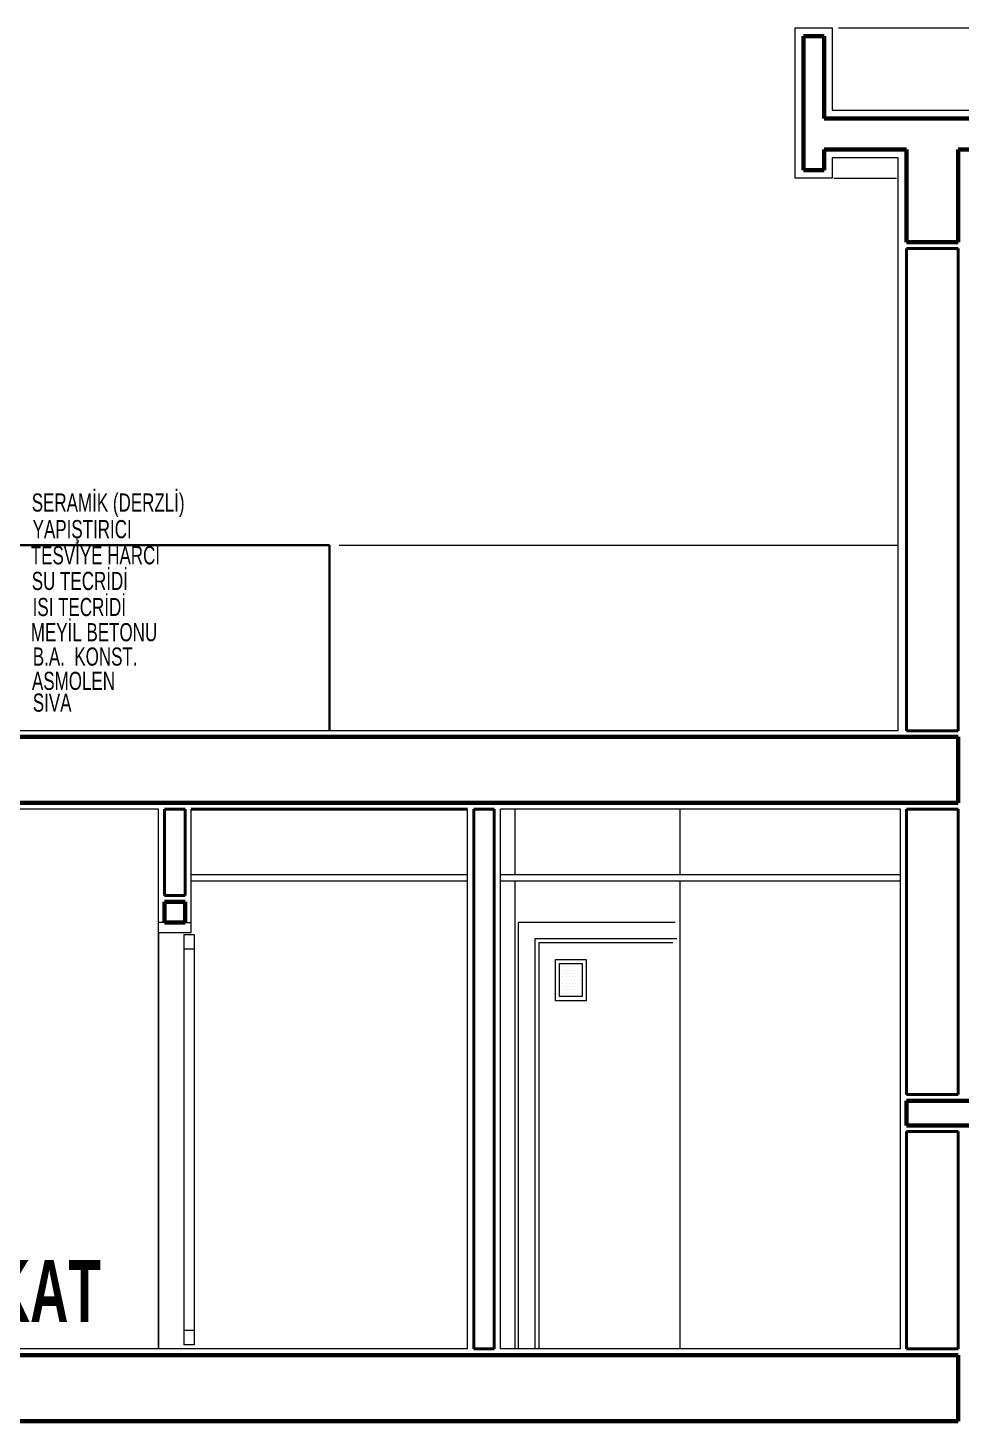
# Model space of a CAD drawing. Header units: millimetres. Extents: x 2016.56 to 2021.8, y 13721.83 to 13722.48.
# Drawn here: x 2018.9513 to 2019.0419, y 13722.3385 to 13722.4737 of the extents above; entities that cross this region are included whole.
import ezdxf

# ---------------------------------------------------------------- set-up
doc = ezdxf.new("R2010")
doc.units = ezdxf.units.MM
doc.layers.get('0').update_dxf_attribs({"lineweight": 20})
for name, color, linetype, lineweight in [('0.3', 150, 'Continuous', 30), ('DUVAR', 4, 'Continuous', 40), ('kolon', 5, 'Continuous', 60), ('PENCERE', 3, 'Continuous', 13), ('SIVA', 7, 'Continuous', 20), ('TEXT', 7, 'Continuous', 20)]:
    doc.layers.add(name, color=color, linetype=linetype, lineweight=lineweight)
doc.styles.add('style1', font='swisscbo.ttf', dxfattribs={"width": 0.75, "height": 11})
doc.styles.add('style3', font='GOTHIC.TTF', dxfattribs={"width": 0.7, "height": 11})

msp = doc.modelspace()

# ---------------------------------------------------------------- linework, layer by layer
for p, q in [((2019.029971023997, 13722.47373762157), (2019.122909729918, 13722.47373762157)), ((2019.029531023998, 13722.45913762157), (2019.035611023997, 13722.45913762157)), ((2018.981500814996, 13722.42353762157), (2019.035771023997, 13722.42353762157)), ((2019.035771023997, 13722.40553762157), (2018.874171023997, 13722.40553762157)), ((2018.963971023997, 13722.39793762157), (2018.889171023998, 13722.39793762157)), ((2019.035971023997, 13722.39793762157), (2018.997171023997, 13722.39793762157)), ((2018.998571023998, 13722.39793762157), (2018.998571023998, 13722.39153762157)), ((2019.014571023997, 13722.39793762157), (2019.014571023997, 13722.39153762157)), ((2018.993971023997, 13722.39153762157), (2018.967171023997, 13722.39153762157)), ((2018.993971023997, 13722.39093762157), (2018.967171023997, 13722.39093762157)), ((2019.035971023997, 13722.39153762157), (2018.997171023997, 13722.39153762157)), ((2019.035971023997, 13722.39093762157), (2018.997171023997, 13722.39093762157)), ((2018.998571023998, 13722.39093762157), (2018.998571023998, 13722.34553762157)), ((2019.014571023997, 13722.39093762157), (2019.014571023997, 13722.34553762157)), ((2018.964571023997, 13722.38693762157), (2018.963971023997, 13722.38693762157)), ((2018.966571023997, 13722.38693762157), (2018.967171023997, 13722.38693762157)), ((2018.998898560177, 13722.38693762157), (2018.998898560177, 13722.34553762157)), ((2019.014134594896, 13722.38693762157), (2018.998898560177, 13722.38693762157)), ((2018.963971023997, 13722.38593762157), (2018.967171023997, 13722.38593762157)), ((2018.963971023997, 13722.38593762157), (2018.963971023997, 13722.34553762157)), ((2018.967453028026, 13722.38573762157), (2018.966453028026, 13722.38573762157)), ((2018.966453028026, 13722.38573762157), (2018.966453028026, 13722.34593762157)), ((2018.967453028026, 13722.38573762157), (2018.967453028026, 13722.34593762157)), ((2019.000498560177, 13722.38533762157), (2019.000498560177, 13722.34553762157)), ((2019.014298560177, 13722.38533762157), (2019.000498560177, 13722.38533762157)), ((2018.967453028026, 13722.38433762157), (2018.966453028026, 13722.38433762157)), ((2019.002907886192, 13722.38230542211), (2019.002907886192, 13722.38230542211)), ((2019.003066636192, 13722.38262292211), (2019.003066636192, 13722.38262292211)), ((2019.003225386192, 13722.38230542211), (2019.003225386192, 13722.38230542211)), ((2019.003384136192, 13722.38262292211), (2019.003384136192, 13722.38262292211)), ((2019.003542886192, 13722.38230542211), (2019.003542886192, 13722.38230542211)), ((2019.003701636192, 13722.38262292211), (2019.003701636192, 13722.38262292211)), ((2019.003860386192, 13722.38230542211), (2019.003860386192, 13722.38230542211)), ((2019.004019136192, 13722.38262292211), (2019.004019136192, 13722.38262292211)), ((2019.004177886192, 13722.38230542211), (2019.004177886192, 13722.38230542211)), ((2019.004336636192, 13722.38262292211), (2019.004336636192, 13722.38262292211)), ((2019.004495386192, 13722.38230542211), (2019.004495386192, 13722.38230542211)), ((2019.004654136192, 13722.38262292211), (2019.004654136192, 13722.38262292211)), ((2019.004812886192, 13722.38230542211), (2019.004812886192, 13722.38230542211)), ((2019.004971636192, 13722.38262292211), (2019.004971636192, 13722.38262292211)), ((2019.002907886192, 13722.38167042211), (2019.002907886192, 13722.38167042211)), ((2019.002907886192, 13722.38103542212), (2019.002907886192, 13722.38103542212)), ((2019.003066636192, 13722.38198792211), (2019.003066636192, 13722.38198792211)), ((2019.003066636192, 13722.38135292212), (2019.003066636192, 13722.38135292212)), ((2019.003225386192, 13722.38167042211), (2019.003225386192, 13722.38167042211)), ((2019.003225386192, 13722.38103542212), (2019.003225386192, 13722.38103542212)), ((2019.003384136192, 13722.38198792211), (2019.003384136192, 13722.38198792211)), ((2019.003384136192, 13722.38135292212), (2019.003384136192, 13722.38135292212)), ((2019.003542886192, 13722.38167042211), (2019.003542886192, 13722.38167042211)), ((2019.003542886192, 13722.38103542212), (2019.003542886192, 13722.38103542212)), ((2019.003701636192, 13722.38198792211), (2019.003701636192, 13722.38198792211)), ((2019.003701636192, 13722.38135292212), (2019.003701636192, 13722.38135292212)), ((2019.003860386192, 13722.38167042211), (2019.003860386192, 13722.38167042211)), ((2019.003860386192, 13722.38103542212), (2019.003860386192, 13722.38103542212)), ((2019.004019136192, 13722.38198792211), (2019.004019136192, 13722.38198792211)), ((2019.004019136192, 13722.38135292212), (2019.004019136192, 13722.38135292212)), ((2019.004177886192, 13722.38167042211), (2019.004177886192, 13722.38167042211)), ((2019.004177886192, 13722.38103542212), (2019.004177886192, 13722.38103542212)), ((2019.004336636192, 13722.38198792211), (2019.004336636192, 13722.38198792211)), ((2019.004336636192, 13722.38135292212), (2019.004336636192, 13722.38135292212)), ((2019.004495386192, 13722.38167042211), (2019.004495386192, 13722.38167042211)), ((2019.004495386192, 13722.38103542212), (2019.004495386192, 13722.38103542212)), ((2019.004654136192, 13722.38198792211), (2019.004654136192, 13722.38198792211)), ((2019.004654136192, 13722.38135292212), (2019.004654136192, 13722.38135292212)), ((2019.004812886192, 13722.38167042211), (2019.004812886192, 13722.38167042211)), ((2019.004812886192, 13722.38103542212), (2019.004812886192, 13722.38103542212)), ((2019.004971636192, 13722.38198792211), (2019.004971636192, 13722.38198792211)), ((2019.004971636192, 13722.38135292212), (2019.004971636192, 13722.38135292212)), ((2019.002907886192, 13722.38040042211), (2019.002907886192, 13722.38040042211)), ((2019.002907886192, 13722.37976542211), (2019.002907886192, 13722.37976542211)), ((2019.003066636192, 13722.38071792211), (2019.003066636192, 13722.38071792211)), ((2019.003066636192, 13722.38008292211), (2019.003066636192, 13722.38008292211)), ((2019.003225386192, 13722.38040042211), (2019.003225386192, 13722.38040042211)), ((2019.003225386192, 13722.37976542211), (2019.003225386192, 13722.37976542211)), ((2019.003384136192, 13722.38071792211), (2019.003384136192, 13722.38071792211)), ((2019.003384136192, 13722.38008292211), (2019.003384136192, 13722.38008292211)), ((2019.003542886192, 13722.38040042211), (2019.003542886192, 13722.38040042211)), ((2019.003542886192, 13722.37976542211), (2019.003542886192, 13722.37976542211)), ((2019.003701636192, 13722.38071792211), (2019.003701636192, 13722.38071792211)), ((2019.003701636192, 13722.38008292211), (2019.003701636192, 13722.38008292211)), ((2019.003860386192, 13722.38040042211), (2019.003860386192, 13722.38040042211)), ((2019.003860386192, 13722.37976542211), (2019.003860386192, 13722.37976542211)), ((2019.004019136192, 13722.38071792211), (2019.004019136192, 13722.38071792211)), ((2019.004019136192, 13722.38008292211), (2019.004019136192, 13722.38008292211)), ((2019.004177886192, 13722.38040042211), (2019.004177886192, 13722.38040042211)), ((2019.004177886192, 13722.37976542211), (2019.004177886192, 13722.37976542211)), ((2019.004336636192, 13722.38071792211), (2019.004336636192, 13722.38071792211)), ((2019.004336636192, 13722.38008292211), (2019.004336636192, 13722.38008292211)), ((2019.004495386192, 13722.38040042211), (2019.004495386192, 13722.38040042211)), ((2019.004495386192, 13722.37976542211), (2019.004495386192, 13722.37976542211)), ((2019.004654136192, 13722.38071792211), (2019.004654136192, 13722.38071792211)), ((2019.004654136192, 13722.38008292211), (2019.004654136192, 13722.38008292211)), ((2019.004812886192, 13722.38040042211), (2019.004812886192, 13722.38040042211)), ((2019.004812886192, 13722.37976542211), (2019.004812886192, 13722.37976542211)), ((2019.004971636192, 13722.38071792211), (2019.004971636192, 13722.38071792211)), ((2019.004971636192, 13722.38008292211), (2019.004971636192, 13722.38008292211)), ((2018.967453028026, 13722.34733762157), (2018.966453028026, 13722.34733762157)), ((2018.967453028026, 13722.34593762157), (2018.966453028026, 13722.34593762157)), ((2018.993971023997, 13722.34553762157), (2018.889171023998, 13722.34553762157)), ((2019.035971023997, 13722.34553762157), (2018.997171023997, 13722.34553762157))]:
    msp.add_line(p, q)
at = {"layer": '0.3'}
for p, q in [((2018.875171023997, 13722.42353762157), (2018.980571023998, 13722.42353762157)), ((2018.980571023998, 13722.42353762157), (2018.980571023998, 13722.40553762157))]:
    msp.add_line(p, q, dxfattribs=at)
at = {"layer": 'DUVAR'}
for p, q in [((2019.036571023997, 13722.40553762157), (2019.036571023997, 13722.45233762157)), ((2019.036571023997, 13722.45233762157), (2019.041571023997, 13722.45233762157)), ((2019.041571023997, 13722.40553762157), (2019.041571023997, 13722.45233762157)), ((2019.041571023997, 13722.40553762157), (2019.036571023997, 13722.40553762157)), ((2018.966571023997, 13722.39793762157), (2018.964571023997, 13722.39793762157)), ((2018.964571023997, 13722.39793762157), (2018.964571023997, 13722.38953762157)), ((2018.966571023997, 13722.38953762157), (2018.966571023997, 13722.39793762157)), ((2018.967171023997, 13722.39793762157), (2018.993971023997, 13722.39793762157)), ((2018.996571023997, 13722.39793762157), (2018.994571023997, 13722.39793762157)), ((2018.994571023997, 13722.39793762157), (2018.994571023997, 13722.34553762157)), ((2018.996571023997, 13722.34553762157), (2018.996571023997, 13722.39793762157)), ((2019.041571023997, 13722.39793762157), (2019.036571023997, 13722.39793762157)), ((2019.036571023997, 13722.39793762157), (2019.036571023997, 13722.37023223953)), ((2019.041571023997, 13722.39793762157), (2019.036571023997, 13722.39793762157)), ((2019.036571023997, 13722.39793762157), (2019.036571023997, 13722.37023223953)), ((2019.041571023997, 13722.37023223953), (2019.041571023997, 13722.39793762157)), ((2019.041571023997, 13722.37023223953), (2019.041571023997, 13722.39793762157)), ((2018.966571023997, 13722.38953762157), (2018.964571023997, 13722.38953762157)), ((2019.041571023997, 13722.37023223953), (2019.036571023997, 13722.37023223953)), ((2019.041571023997, 13722.37023223953), (2019.036571023997, 13722.37023223953)), ((2019.041571023997, 13722.36663223953), (2019.036571023997, 13722.36663223953)), ((2019.041571023997, 13722.36663223953), (2019.036571023997, 13722.36663223953)), ((2019.036571023997, 13722.36663223953), (2019.036571023997, 13722.34553762157)), ((2019.036571023997, 13722.36663223953), (2019.036571023997, 13722.34553762157)), ((2019.041571023997, 13722.34553762157), (2019.041571023997, 13722.36663223953)), ((2019.041571023997, 13722.34553762157), (2019.041571023997, 13722.36663223953)), ((2018.994571023997, 13722.34553762157), (2018.996571023997, 13722.34553762157)), ((2019.036571023997, 13722.34553762157), (2019.041571023997, 13722.34553762157)), ((2019.036571023997, 13722.34553762157), (2019.041571023997, 13722.34553762157))]:
    msp.add_line(p, q, dxfattribs=at)
at = {"layer": 'kolon'}
for p, q in [((2019.026571023998, 13722.45993762157), (2019.026571023998, 13722.47293762157)), ((2019.026571023998, 13722.47293762157), (2019.028571023998, 13722.47293762157)), ((2019.028571023998, 13722.47293762157), (2019.028571023998, 13722.46493762157)), ((2019.028571023998, 13722.46493762157), (2019.124571023997, 13722.46493762157)), ((2019.036571023997, 13722.46193762157), (2019.028571023998, 13722.46193762157)), ((2019.028571023998, 13722.46193762157), (2019.028571023998, 13722.45993762157)), ((2019.036571023997, 13722.46193762157), (2019.036571023997, 13722.45293762157)), ((2019.041571023997, 13722.45293762157), (2019.041571023997, 13722.46193762157)), ((2019.112571023997, 13722.46193762157), (2019.041571023997, 13722.46193762157)), ((2019.028571023998, 13722.45993762157), (2019.026571023998, 13722.45993762157)), ((2019.036571023997, 13722.45293762157), (2019.041571023997, 13722.45293762157)), ((2019.041571023997, 13722.40493762157), (2018.873571023997, 13722.40493762157)), ((2019.041571023997, 13722.40493762157), (2019.041571023997, 13722.39853762157)), ((2019.041571023997, 13722.39853762157), (2018.871571023997, 13722.39853762157)), ((2018.964571023997, 13722.38893762157), (2018.964571023997, 13722.38693762157)), ((2018.966571023997, 13722.38893762157), (2018.964571023997, 13722.38893762157)), ((2018.966571023997, 13722.38893762157), (2018.966571023997, 13722.38693762157)), ((2018.966571023997, 13722.38693762157), (2018.964571023997, 13722.38693762157)), ((2019.036571023997, 13722.36723223953), (2019.036571023997, 13722.36963223953)), ((2019.036571023997, 13722.36723223953), (2019.036571023997, 13722.36963223953)), ((2019.036571023997, 13722.36723223953), (2019.036571023997, 13722.36963223953)), ((2019.036571023997, 13722.36723223953), (2019.036571023997, 13722.36963223953)), ((2019.051168205772, 13722.36963223953), (2019.036571023997, 13722.36963223953)), ((2019.048768205772, 13722.36723223953), (2019.036571023997, 13722.36723223953)), ((2019.041571023997, 13722.34493762157), (2018.877571023997, 13722.34493762157)), ((2019.041571023997, 13722.34493762157), (2019.041571023997, 13722.33853762157)), ((2019.041571023997, 13722.33853762157), (2018.877571023997, 13722.33853762157)), ((2019.041571023997, 13722.33853762157), (2018.881571023997, 13722.33853762157))]:
    msp.add_line(p, q, dxfattribs=at)
at = {"layer": 'PENCERE'}
for p, q in [((2019.000898560178, 13722.38493762157), (2019.000898560178, 13722.34553762157)), ((2019.013898560177, 13722.38493762157), (2019.000898560178, 13722.38493762157)), ((2019.002498560177, 13722.38333762157), (2019.005498560178, 13722.38333762157)), ((2019.002498560177, 13722.37933762157), (2019.002498560177, 13722.38333762157)), ((2019.002898560178, 13722.38293762157), (2019.005098560177, 13722.38293762157)), ((2019.002898560178, 13722.37973762157), (2019.002898560178, 13722.38293762157)), ((2019.005098560177, 13722.38293762157), (2019.005098560177, 13722.37973762157)), ((2019.005498560178, 13722.38333762157), (2019.005498560178, 13722.37933762157)), ((2019.005098560177, 13722.37973762157), (2019.002898560178, 13722.37973762157)), ((2019.005498560178, 13722.37933762157), (2019.002498560177, 13722.37933762157))]:
    msp.add_line(p, q, dxfattribs=at)
at = {"layer": 'SIVA'}
for p, q in [((2019.025771023998, 13722.45913762157), (2019.025771023998, 13722.47373762157)), ((2019.025771023998, 13722.47373762157), (2019.029371023998, 13722.47373762157)), ((2019.029371023998, 13722.47373762157), (2019.029371023998, 13722.46573762157)), ((2019.029371023998, 13722.46573762157), (2019.123771023997, 13722.46573762157)), ((2019.035771023998, 13722.46113762157), (2019.029371023998, 13722.46113762157)), ((2019.029371023998, 13722.46113762157), (2019.029371023998, 13722.45913762157)), ((2019.035771023997, 13722.40553762157), (2019.035771023997, 13722.46113762157)), ((2019.029371023998, 13722.45913762157), (2019.025771023998, 13722.45913762157)), ((2018.963971023997, 13722.34553762157), (2018.963971023997, 13722.39793762157)), ((2018.967171023997, 13722.38593762157), (2018.967171023997, 13722.39793762157)), ((2018.993971023997, 13722.34553762157), (2018.993971023997, 13722.39793762157)), ((2018.997171023997, 13722.34553762157), (2018.997171023997, 13722.39793762157)), ((2019.035971023997, 13722.34553762157), (2019.035971023997, 13722.39793762157)), ((2019.035971023997, 13722.34553762157), (2019.035971023997, 13722.39793762157))]:
    msp.add_line(p, q, dxfattribs=at)

# ---------------------------------------------------------------- texts
at = {"layer": 'TEXT'}
for s, height, style, width, p in [('SERAMİK (DERZLİ)', 0.00176, 'style3', 0.7, (2018.951685372426, 13722.42679816856)), ('YAPIŞTIRICI ', 0.00176, 'style3', 0.7, (2018.951772424328, 13722.42421605184)), ('TESVİYE HARCI', 0.00176, 'style3', 0.7, (2018.951592455904, 13722.42168105192)), ('SU TECRİDİ', 0.00176, 'style3', 0.7, (2018.951685372426, 13722.41918974887)), ('ISI TECRİDİ', 0.00176, 'style3', 0.7, (2018.951772424328, 13722.41666194798)), ('MEYİL BETONU', 0.00176, 'style3', 0.7, (2018.951592455904, 13722.4142155603)), ('B.A.  KONST.', 0.00176, 'style3', 0.7, (2018.951788414423, 13722.4118520131)), ('ASMOLEN', 0.00176, 'style3', 0.7, (2018.951707811922, 13722.40949279807)), ('SIVA ', 0.00176, 'style3', 0.7, (2018.951788421219, 13722.40738029672)), ('6. NORMAL KAT', 0.006, 'style1', 0.75, (2018.918021479307, 13722.34816604774))]:
    msp.add_text(s, height=height, dxfattribs=dict(at, style=style, width=width)).set_placement(p)

doc.saveas('drawing.dxf')
